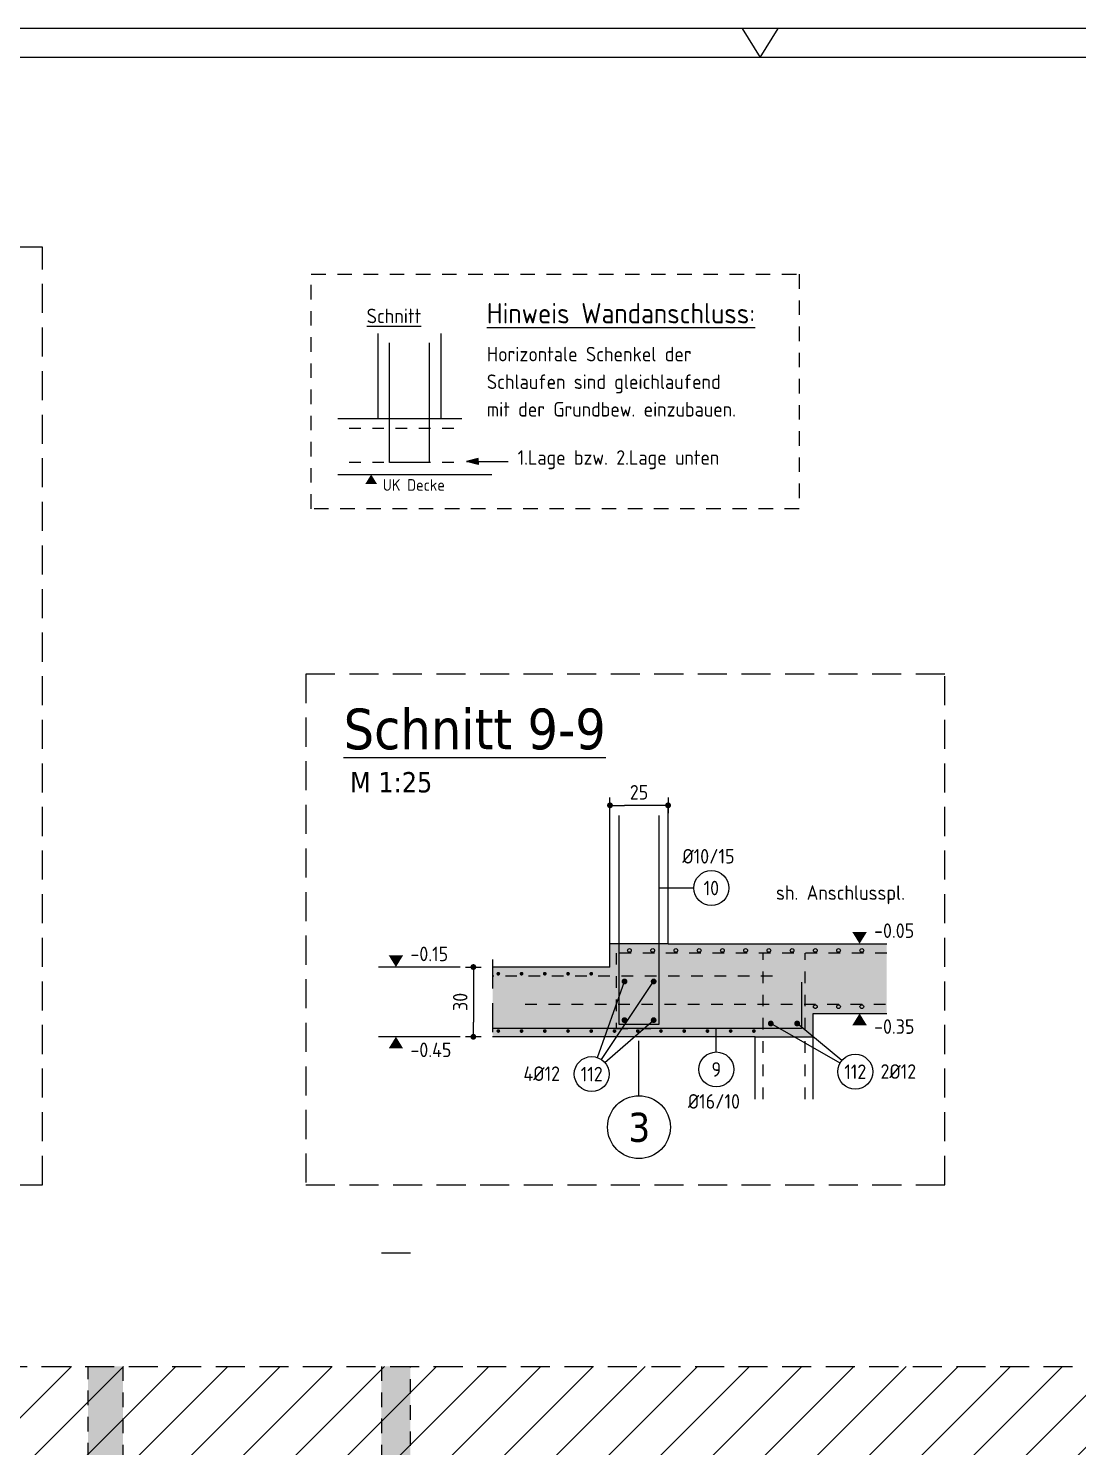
# Model space of a CAD drawing. Extents: x 6.5 to 106.5, y 0 to 47.5.
# Drawn here: x 34.7 to 43.73, y 29.85 to 42.05 of the extents above; entities that cross this region are included whole.
import ezdxf
from ezdxf.enums import TextEntityAlignment as Align

# ---------------------------------------------------------------- set-up
doc = ezdxf.new("R2010")
doc.units = 0
doc.header["$LTSCALE"] = 0.5
for name, pattern in [('AUSGEZOGEN', [1000.01, 1000, 0.01]), ('DASHED', [0.75, 0.5, -0.25]), ('DOT', [0.175, 0.05, -0.125]), ('HIDDEN2', [0.187, 0.125, -0.062]), ('STRICHLINIE', [0.75, 0.5, -0.25]), ('VERDECKT', [0.375, 0.25, -0.125])]:
    doc.linetypes.add(name, pattern=pattern)
for name, color, linetype in [('ACHSEN', 7, 'Continuous'), ('AFU', 7, 'Continuous'), ('BETON', 7, 'Continuous'), ('DETAIL', 7, 'Continuous'), ('DRUEBER', 7, 'Continuous'), ('grau_hell', 7, 'Continuous'), ('grau_mittel', 7, 'Continuous'), ('HILFE', 7, 'Continuous'), ('koten', 7, 'Continuous'), ('MASSE', 7, 'Continuous'), ('RAHMEN', 7, 'Continuous'), ('RND', 7, 'Continuous'), ('SFP_Achsen', 7, 'Continuous'), ('TEXT', 7, 'Continuous'), ('VERDECKT', 7, 'Continuous')]:
    doc.layers.add(name, color=color, linetype=linetype)
doc.styles.add('helv', font='tahoma.ttf')
doc.styles.add('txt', font='isocp.shx')
doc.linetypes.add('AFU_50M', pattern='A,0.45,["/",Standard,S=0.2,R=0,X=-0.01,Y=-0.1],0.07,["/",Standard,S=0.2,R=0,X=-0.01,Y=-0.1],0.45', length=0.97)
doc.dimstyles.new('DOT_I', dxfattribs={"dimscale": 0.5, "dimtxt": 0.25, "dimasz": 0.25, "dimexe": 0.1, "dimexo": 0.3, "dimgap": 0.1, "dimtad": 1, "dimdec": 3, "dimzin": 3, "dimtxsty": 'txt', "dimblk": 'DOT', "dimblk1": 'DOT', "dimblk2": 'DOT', "dimsah": 1, "dimcen": 0.1, "dimse1": 1, "dimse2": 1, "dimazin": 0, "dimtfac": 1, "dimtdec": 4, "dimtix": 1, "dimtmove": 2, "dimatfit": 3, "dimfxl": 0, "dimtvp": 1, "dimtolj": 1, "dimtzin": 0, "dimarcsym": 0})

# ---------------------------------------------------------------- blocks, each defined once
blk = doc.blocks.new('A0-19-0')
at = {"layer": 'RAHMEN'}
blk.add_line((137.9, 84.1), (0, 84.1), dxfattribs=at)
at = {"layer": 'RAHMEN', "color": 7, "linetype": 'Continuous'}
for p, q in [((68.64, 84.1), (68.95, 83.6)), ((68.95, 83.6), (69.26, 84.1))]:
    blk.add_line(p, q, dxfattribs=at)
at = {"layer": 'RAHMEN', "color": 5}
blk.add_line((137.4, 83.6), (2, 83.6), dxfattribs=at)
blk = doc.blocks.new('okrd_o')
at = {"layer": 'koten', "color": 7, "linetype": 'Continuous'}
blk.add_solid([(-0.125, 0.202), (0.125, 0.202), (0, 0)], dxfattribs=at)
at = {"layer": 'koten', "style": 'txt'}
blk.add_attdef('OKRD', (0.25, 0.1), '', height=0.25, dxfattribs=at)
blk = doc.blocks.new('okrd_u')
at = {"layer": 'koten', "color": 7, "linetype": 'Continuous'}
blk.add_solid([(-0.125, -0.202), (0.125, -0.202), (0, 0)], dxfattribs=at)
at = {"layer": 'koten', "style": 'txt'}
blk.add_attdef('OKRD', (0.25, -0.35), '', height=0.25, dxfattribs=at)
blk = doc.blocks.new('DOT')
at = {"layer": 'MASSE', "color": 7, "linetype": 'Continuous'}
for p, q in [((0, 0), (-1, 0)), ((0, 0.54), (0, -0.54))]:
    blk.add_line(p, q, dxfattribs=at)
at = {"layer": 'MASSE', "color": 7, "linetype": 'Continuous', "const_width": 0.2}
blk.add_lwpolyline([(-0.1, 0, 1), (0.1, 0, 1)], format="xyb", close=True, dxfattribs=at)
blk = doc.blocks.new('*D93')
at = {"layer": 'Defpoints', "color": 0, "linetype": 'AUSGEZOGEN', "transparency": 16777216}
for p in [(39.703, 35.366), (39.703, 35.366), (40.203, 35.366)]:
    blk.add_point(p, dxfattribs=at)
at = {"layer": 'MASSE', "color": 0, "linetype": 'AUSGEZOGEN', "lineweight": -2, "transparency": 16777216}
blk.add_line((40.078, 35.366), (39.828, 35.366), dxfattribs=at)
at = {"layer": 'MASSE', "color": 0, "linetype": 'AUSGEZOGEN', "lineweight": -2, "transparency": 16777216, "xscale": 0.125, "yscale": 0.125, "zscale": 0.125, "rotation": 180}
blk.add_blockref('DOT', (39.703, 35.366), dxfattribs=at)
at = {"layer": 'MASSE', "color": 0, "linetype": 'AUSGEZOGEN', "lineweight": -2, "transparency": 16777216, "xscale": 0.125, "yscale": 0.125, "zscale": 0.125}
blk.add_blockref('DOT', (40.203, 35.366), dxfattribs=at)
at = {"layer": 'MASSE', "color": 0, "linetype": 'AUSGEZOGEN', "transparency": 16777216, "insert": (39.953, 35.478), "char_height": 0.125, "attachment_point": 5, "style": 'txt'}
blk.add_mtext('\\A1;25', dxfattribs=at)
blk = doc.blocks.new('RND_HIN')
at = {"layer": 'RND', "color": 7, "linetype": 'Continuous'}
blk.add_circle((0, 0), 0.3, dxfattribs=at)
at = {"layer": 'RND', "color": 7, "linetype": 'Continuous', "style": 'txt'}
blk.add_attdef('POSI', text='', height=0.25, dxfattribs=at).set_placement((0, 0), align=Align.MIDDLE)
blk = doc.blocks.new('*D94')
at = {"layer": 'Defpoints', "color": 0, "linetype": 'AUSGEZOGEN', "transparency": 16777216}
for p in [(38.527, 33.975), (38.527, 33.375), (38.527, 33.375)]:
    blk.add_point(p, dxfattribs=at)
at = {"layer": 'MASSE', "color": 0, "linetype": 'AUSGEZOGEN', "lineweight": -2, "transparency": 16777216}
blk.add_line((38.527, 33.85), (38.527, 33.5), dxfattribs=at)
at = {"layer": 'MASSE', "color": 0, "linetype": 'AUSGEZOGEN', "lineweight": -2, "transparency": 16777216, "xscale": 0.125, "yscale": 0.125, "zscale": 0.125}
for p, rotation in [((38.527, 33.975), 90), ((38.527, 33.375), 270)]:
    blk.add_blockref('DOT', p, dxfattribs=dict(at, rotation=rotation))
at = {"layer": 'MASSE', "color": 0, "linetype": 'AUSGEZOGEN', "transparency": 16777216, "insert": (38.414, 33.675), "char_height": 0.125, "attachment_point": 5, "rotation": 90, "style": 'txt'}
blk.add_mtext('\\A1;30', dxfattribs=at)
blk = doc.blocks.new('Pfeillinie')
at = {"layer": 'TEXT', "linetype": 'Continuous'}
blk.add_hatch(color=7, dxfattribs=at).paths.add_polyline_path([(0, 0), (-0.8, 0.2), (-0.8, 0), (-0.8, -0.2)])
at = {"layer": 'TEXT', "color": 7, "linetype": 'Continuous'}
for p, q in [((-0.8, 0), (-0.8, 0.2)), ((-0.8, 0.2), (0, 0)), ((-0.8, 0), (-0.8, -0.2)), ((-0.8, -0.2), (0, 0))]:
    blk.add_line(p, q, dxfattribs=at)

msp = doc.modelspace()

# ---------------------------------------------------------------- hatches: boundary and pattern name
at = {"layer": 'grau_hell', "linetype": 'AUSGEZOGEN'}
h = msp.add_hatch(dxfattribs=at)
h.set_pattern_fill('ANSI31', color=9, scale=0.1, style=0, double=1)
h.set_pattern_definition([(45, (-1.2669, 5.43132), (-0.2245064, 0.2245064), [])])
h.paths.add_polyline_path([(43.9352, 35.8056), (43.9352, 30.5399), (20.5602, 30.5399), (20.5602, 35.8056), (19.2602, 35.8056), (19.2602, 26.2306), (28.8851, 26.2306), (28.8851, 21.8556), (39.0601, 21.8556), (39.0601, 26.2306), (43.8352, 26.2306), (43.8352, 28.7306), (45.2352, 28.7306), (45.2352, 35.8056)])
at = {"layer": 'grau_mittel'}
h = msp.add_hatch(color=61, dxfattribs=at)
h.paths.add_polyline_path([(20.0102, 24.3556), (20.0102, 24.1056), (22.0202, 24.1056), (22.0202, 24.3556)])
h.paths.add_polyline_path([(29.0352, 24.3556), (29.0352, 24.1056), (30.9852, 24.1056), (30.9852, 24.3556), (30.4852, 24.3556), (30.4852, 28.5606), (30.2352, 28.5606), (30.2352, 24.3556)])
h.paths.add_polyline_path([(25.9202, 24.3556), (25.9202, 24.2906), (25.6702, 24.2906), (25.6702, 24.3556), (23.3202, 24.3556), (23.3202, 24.2906), (23.0702, 24.2906), (23.0702, 24.3556), (22.0202, 24.3556), (22.0202, 24.1056), (28.4352, 24.1056), (28.4352, 24.3556)])
h.paths.add_polyline_path([(35.5102, 30.5399), (35.2102, 30.5399), (35.2102, 24.3556), (31.5852, 24.3556), (31.5852, 24.1056), (35.5102, 24.1056)])
at = {"layer": 'grau_mittel', "extrusion": (0, 0, -1)}
msp.add_hatch(color=61, dxfattribs=at).paths.add_polyline_path([(-37.7352, 28.0106), (-37.7352, 30.5399), (-37.9852, 30.5399), (-37.9852, 28.7306), (-39.1702, 28.7306), (-39.1702, 28.4806), (-37.9852, 28.4806), (-37.9852, 28.0106)])

# ---------------------------------------------------------------- linework, layer by layer
at = {"layer": 'ACHSEN', "color": 140, "linetype": 'AUSGEZOGEN'}
msp.add_line((39.9526, 32.8681), (39.9526, 33.3397), dxfattribs=at)
at = {"layer": 'AFU', "color": 8, "linetype": 'AFU_50M'}
for p, q in [((37.7064, 38.6928), (38.2464, 38.6928)), ((40.2026, 34.1752), (39.7026, 34.1752)), ((40.9526, 33.3752), (41.4526, 33.3752))]:
    msp.add_line(p, q, dxfattribs=at)
at = {"layer": 'BETON', "color": 6, "linetype": 'AUSGEZOGEN'}
for p, q in [((39.7026, 33.9752), (39.7026, 35.3457)), ((40.2026, 34.1752), (40.2026, 35.3457)), ((40.2026, 34.1752), (42.085, 34.1752)), ((39.7026, 33.9752), (38.6924, 33.9752)), ((41.4526, 32.8372), (41.4526, 33.5752)), ((41.4526, 33.5752), (42.085, 33.5752)), ((40.9526, 33.3752), (38.6924, 33.3752)), ((40.9526, 32.8372), (40.9526, 33.3752))]:
    msp.add_line(p, q, dxfattribs=at)
at = {"layer": 'DETAIL', "color": 102, "linetype": 'STRICHLINIE'}
for points in [[(27.8665, 40.1675), (27.8665, 32.1017), (34.8189, 32.1017), (34.8189, 40.1675)], [(37.086, 36.4953), (37.086, 32.1017), (42.5847, 32.1017), (42.5847, 36.4953)]]:
    msp.add_lwpolyline(points, close=True, dxfattribs=at)
at = {"layer": 'DRUEBER', "color": 7, "linetype": 'DOT'}
for p, q in [((38.3578, 38.6069), (37.36, 38.6069)), ((38.3578, 38.3163), (37.36, 38.3163))]:
    msp.add_line(p, q, dxfattribs=at)
at = {"layer": 'grau_mittel', "color": 61, "extrusion": (0, 0, -1)}
msp.add_line((37.7352, 31.5149), (37.9852, 31.5149), dxfattribs=at)
at = {"layer": 'grau_mittel', "color": 61, "linetype": 'AUSGEZOGEN'}
for points in [[(39.7026, 33.3752), (39.7026, 34.1752), (41.4526, 33.3752), (41.4526, 34.1752)], [(41.4526, 33.5752), (41.4526, 34.1752), (42.085, 33.5752), (42.085, 34.1752)], [(39.7026, 33.9752), (39.7026, 33.3752), (38.6924, 33.9752), (38.6924, 33.3752)]]:
    msp.add_solid(points, dxfattribs=at)
at = {"layer": 'HILFE', "color": 102, "linetype": 'AUSGEZOGEN'}
for p, q in [((37.36, 38.6928), (37.7064, 38.6928)), ((38.2464, 38.6928), (38.4268, 38.6928)), ((37.36, 38.212), (38.6863, 38.212)), ((38.4131, 33.9752), (37.7101, 33.9752)), ((38.4131, 33.3752), (37.7101, 33.3752))]:
    msp.add_line(p, q, dxfattribs=at)
at = {"layer": 'HILFE', "color": 102, "linetype": 'DASHED'}
for p, q in [((38.6924, 34.039), (38.6924, 33.3066)), ((20.5602, 30.5399), (43.9352, 30.5399))]:
    msp.add_line(p, q, dxfattribs=at)
at = {"layer": 'HILFE', "color": 102, "linetype": 'AUSGEZOGEN'}
for points in [[(37.7064, 38.6928), (37.7064, 39.426)], [(38.2464, 39.426), (38.2464, 38.6928)]]:
    msp.add_lwpolyline(points, dxfattribs=at)
at = {"layer": 'RND', "color": 102, "linetype": 'AUSGEZOGEN'}
for p, q in [((40.4255, 34.6546), (40.1226, 34.6546)), ((39.5961, 33.1955), (39.828, 33.851)), ((39.6294, 33.1788), (40.079, 33.851)), ((39.6592, 33.1526), (40.079, 33.518)), ((40.6183, 33.2441), (40.6183, 33.4452)), ((41.6843, 33.1486), (41.0869, 33.4892)), ((41.6991, 33.17), (41.3141, 33.4892))]:
    msp.add_line(p, q, dxfattribs=at)
at = {"layer": 'RND', "color": 7, "linetype": 'HIDDEN2'}
for p, q in [((41.0226, 32.8372), (41.0226, 34.0954)), ((41.3826, 32.8372), (41.3826, 34.0954)), ((38.9731, 33.6552), (42.085, 33.6552))]:
    msp.add_line(p, q, dxfattribs=at)
at = {"layer": 'RND', "color": 1, "linetype": 'AUSGEZOGEN'}
for points in [[(38.1464, 39.3451), (38.1464, 38.3163), (37.8064, 38.3163), (37.8064, 39.3451)], [(40.1226, 35.2796), (40.1226, 33.4796), (39.7826, 33.4796), (39.7826, 35.2796)], [(41.352, 33.8452), (41.352, 33.4452), (38.6924, 33.4452)]]:
    msp.add_lwpolyline(points, dxfattribs=at)
at = {"layer": 'RND', "color": 102, "linetype": 'AUSGEZOGEN'}
msp.add_lwpolyline([(38.4678, 38.3241), (38.8263, 38.3241)], dxfattribs=at)
at = {"layer": 'RND', "color": 7, "linetype": 'HIDDEN2'}
msp.add_lwpolyline([(42.085, 34.0954), (39.7553, 34.0954), (39.7553, 33.4452), (40.0553, 33.4452)], dxfattribs=at)
at = {"layer": 'RND', "color": 7, "linetype": 'AUSGEZOGEN'}
for points, const_width in [([(38.7419, 33.9254, 1), (38.7419, 33.9094, 1)], 0.016), ([(38.9419, 33.9254, 1), (38.9419, 33.9094, 1)], 0.016), ([(39.1419, 33.9254, 1), (39.1419, 33.9094, 1)], 0.016), ([(39.3419, 33.9254, 1), (39.3419, 33.9094, 1)], 0.016), ([(39.5419, 33.9254, 1), (39.5419, 33.9094, 1)], 0.016), ([(39.8155, 33.851, 1), (39.8405, 33.851, 1)], 0.025), ([(40.0665, 33.851, 1), (40.0915, 33.851, 1)], 0.025), ([(38.7419, 33.4324, 1), (38.7419, 33.4164, 1)], 0.016), ([(38.9419, 33.4324, 1), (38.9419, 33.4164, 1)], 0.016), ([(39.1419, 33.4324, 1), (39.1419, 33.4164, 1)], 0.016), ([(39.3419, 33.4324, 1), (39.3419, 33.4164, 1)], 0.016), ([(39.5419, 33.4324, 1), (39.5419, 33.4164, 1)], 0.016), ([(39.7419, 33.4324, 1), (39.7419, 33.4164, 1)], 0.016), ([(39.8155, 33.518, 1), (39.8405, 33.518, 1)], 0.025), ([(39.9419, 33.4324, 1), (39.9419, 33.4164, 1)], 0.016), ([(40.0665, 33.518, 1), (40.0915, 33.518, 1)], 0.025), ([(40.1419, 33.4324, 1), (40.1419, 33.4164, 1)], 0.016), ([(40.3419, 33.4324, 1), (40.3419, 33.4164, 1)], 0.016), ([(40.5419, 33.4324, 1), (40.5419, 33.4164, 1)], 0.016), ([(40.7419, 33.4324, 1), (40.7419, 33.4164, 1)], 0.016), ([(40.9419, 33.4324, 1), (40.9419, 33.4164, 1)], 0.016), ([(41.0744, 33.4892, 1), (41.0994, 33.4892, 1)], 0.025), ([(41.3016, 33.4892, 1), (41.3266, 33.4892, 1)], 0.025)]:
    msp.add_lwpolyline(points, format="xyb", close=True, dxfattribs=dict(at, const_width=const_width))
at = {"layer": 'RND', "color": 1, "linetype": 'HIDDEN2'}
msp.add_lwpolyline([(41.1026, 33.8952), (38.6924, 33.8952)], dxfattribs=at)
at = {"layer": 'RND', "color": 7, "linetype": 'AUSGEZOGEN'}
for centre in [(39.8707, 34.1176), (40.0707, 34.1176), (40.2707, 34.1176), (40.4707, 34.1176), (40.6707, 34.1176), (40.8707, 34.1176), (41.0707, 34.1176), (41.2707, 34.1176), (41.4707, 34.1176), (41.6707, 34.1176), (41.8707, 34.1176), (41.4707, 33.634), (41.6707, 33.634), (41.8707, 33.634)]:
    msp.add_circle(centre, 0.016, dxfattribs=at)
at = {"layer": 'SFP_Achsen', "color": 7, "linetype": 'AUSGEZOGEN'}
msp.add_circle((39.9526, 32.5976), 0.2705, dxfattribs=at)
at = {"layer": 'VERDECKT', "color": 7, "linetype": 'VERDECKT'}
msp.add_lwpolyline([(37.1323, 39.9347), (41.3315, 39.9347), (41.3315, 37.9179), (37.1323, 37.9179)], close=True, dxfattribs=at)
at = {"layer": 'VERDECKT', "color": 7, "linetype": 'VERDECKT', "lineweight": -2}
for points in [[(35.5102, 30.5399), (35.5102, 24.1056), (22.0202, 24.1056), (22.0202, 24.3556)], [(22.0202, 24.3556), (30.2352, 24.3556), (30.2352, 28.5606), (30.4852, 28.5606), (30.4852, 24.3556), (35.2102, 24.3556), (35.2102, 30.5399)], [(37.7352, 30.5399), (37.7352, 28.0106), (37.9852, 28.0106), (37.9852, 28.4806), (39.1702, 28.4806), (39.1702, 28.7306), (37.9852, 28.7306), (37.9852, 30.5399)]]:
    msp.add_lwpolyline(points, dxfattribs=at)

# ---------------------------------------------------------------- block references
at = {"layer": 'koten', "color": 7, "linetype": 'AUSGEZOGEN'}
for p, xscale, yscale, zscale, values in [((37.6475, 38.212), 0.4, 0.4, 0.4, {'OKRD': 'UK Decke'}), ((41.8514, 33.5752), 0.5, 0.5, 0.5, {'OKRD': '-0.35'}), ((37.8606, 33.3752), 0.5, 0.5, 0.5, {'OKRD': '-0.45'})]:
    msp.add_blockref('okrd_u', p, dxfattribs=dict(at, xscale=xscale, yscale=yscale, zscale=zscale)).add_auto_attribs(values)
at = {"layer": 'koten', "color": 7, "linetype": 'DASHED', "xscale": 0.5, "yscale": 0.5, "zscale": 0.5}
for p, values in [((41.8514, 34.1752), {'OKRD': '-0.05'}), ((37.8606, 33.9752), {'OKRD': '-0.15'})]:
    msp.add_blockref('okrd_o', p, dxfattribs=at).add_auto_attribs(values)
at = {"layer": 'RAHMEN', "color": 7, "linetype": 'AUSGEZOGEN', "xscale": 0.5, "yscale": 0.5, "zscale": 0.5}
msp.add_blockref('A0-19-0', (6.5209, 0), dxfattribs=at)
at = {"layer": 'RND', "color": 102, "linetype": 'AUSGEZOGEN', "xscale": 0.125, "yscale": 0.125, "zscale": 0.125, "rotation": 180}
msp.add_blockref('Pfeillinie', (38.4678, 38.3241), dxfattribs=at)
at = {"layer": 'RND', "color": 7, "linetype": 'AUSGEZOGEN', "xscale": 0.5, "yscale": 0.5, "zscale": 0.5}
for p, values in [((40.5755, 34.6546), {'POSI': '10'}), ((39.546, 33.0541), {'POSI': '112'}), ((40.6183, 33.0941), {'POSI': '9'}), ((41.8146, 33.0743), {'POSI': '112'})]:
    msp.add_blockref('RND_HIN', p, dxfattribs=at).add_auto_attribs(values)

# ---------------------------------------------------------------- texts
at = {"layer": 'SFP_Achsen', "color": 6, "linetype": 'AUSGEZOGEN', "style": 'helv'}
msp.add_text('3', height=0.25, dxfattribs=at).set_placement((39.8619, 32.4714))
at = {"layer": 'TEXT', "color": 6, "linetype": 'AUSGEZOGEN', "style": 'txt'}
msp.add_text('%%UHinweis Wandanschluss:', height=0.175, dxfattribs=at).set_placement((38.6429, 39.512))
at = {"layer": 'TEXT', "color": 102, "linetype": 'AFU_50M', "style": 'txt'}
msp.add_text('%%USchnitt', height=0.125, dxfattribs=at).set_placement((37.6088, 39.5136))
at = {"layer": 'TEXT', "color": 7, "linetype": 'AUSGEZOGEN', "style": 'txt'}
for s, p in [('Horizontale Schenkel der ', (38.6429, 39.1853)), ('Schlaufen sind gleichlaufend', (38.6429, 38.9478)), ('mit der Grundbew. einzubauen.', (38.6429, 38.7103)), ('%%C10/15', (40.326, 34.8652)), ('sh. Anschlusspl.', (41.1317, 34.5528)), ('4%%C12', (38.9584, 32.9951)), ('2%%C12', (42.0315, 33.0134)), ('%%C16/10', (40.3732, 32.7566))]:
    msp.add_text(s, height=0.125, dxfattribs=at).set_placement(p)
at = {"layer": 'TEXT', "color": 7, "linetype": 'DOT', "style": 'txt'}
msp.add_text('1.Lage bzw. 2.Lage unten', height=0.125, dxfattribs=at).set_placement((38.9079, 38.2955))
at = {"layer": 'TEXT', "color": 5, "linetype": 'AUSGEZOGEN', "style": 'helv'}
msp.add_text('%%USchnitt 9-9', height=0.35, dxfattribs=at).set_placement((37.4106, 35.8483))
at = {"layer": 'TEXT', "color": 1, "linetype": 'AUSGEZOGEN', "style": 'helv'}
msp.add_text('M 1:25 ', height=0.175, dxfattribs=at).set_placement((37.4662, 35.4772))

# ---------------------------------------------------------------- dimensions: what is measured, and where the dimension line sits
at = {"layer": 'MASSE', "color": 7, "linetype": 'AUSGEZOGEN'}
dim = msp.add_linear_dim(base=(39.7026, 35.3655), p1=(40.2026, 35.3655), p2=(39.7026, 35.3655), dimstyle='DOT_I', override={"dimdec": 0, "dimlfac": 50}, dxfattribs=at)
dim.commit()
dim.dimension.update_dxf_attribs({"geometry": '*D93', "text_midpoint": (39.9526, 35.4781)})
dim = msp.add_linear_dim(base=(38.5267, 33.3752), p1=(38.5267, 33.9752), p2=(38.5267, 33.3752), angle=90, dimstyle='DOT_I', override={"dimdec": 0, "dimlfac": 50}, dxfattribs=at)
dim.commit()
dim.dimension.update_dxf_attribs({"geometry": '*D94', "text_midpoint": (38.4142, 33.6752)})

doc.saveas('drawing.dxf')
